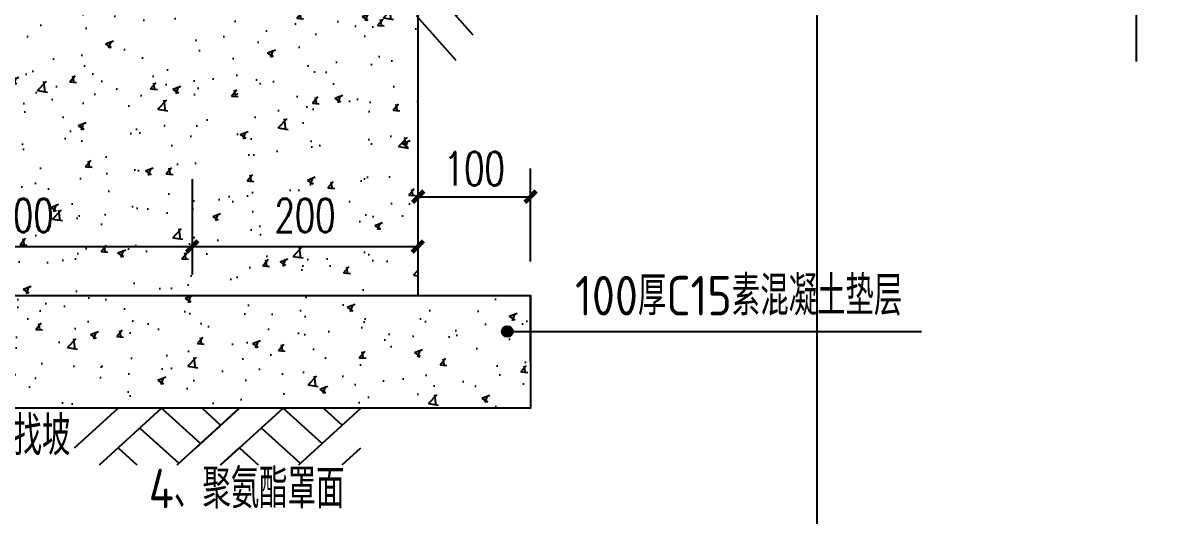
# Model space of a CAD drawing. Header units: millimetres. Extents: x 434053 to 1059003, y -2417481 to 936527.
# Drawn here: x 530872 to 531897, y -2321840 to -2321403 of the extents above; entities that cross this region are included whole.
import ezdxf

# ---------------------------------------------------------------- set-up
doc = ezdxf.new("R2010")
doc.units = ezdxf.units.MM
doc.header["$LTSCALE"] = 1000
doc.header["$MEASUREMENT"] = 0
doc.layers.get('Defpoints').update_dxf_attribs({"color": 6})
for name, color, linetype in [('column-1', 5, 'Continuous'), ('DIM', 3, 'Continuous'), ('DIM_LEAD', 3, 'Continuous'), ('PUB_DIM', 83, 'Continuous'), ('PUB_HATCH', 8, 'Continuous'), ('TEXT', 7, 'Continuous'), ('剖折号', 9, 'Continuous'), ('填充', 8, 'Continuous')]:
    doc.layers.add(name, color=color, linetype=linetype)
doc.styles.add('_TCH_DIM_T3', font='SIMPLEX', dxfattribs={"width": 0.7058823529411765, "bigfont": 'GBCBIG'})
doc.styles.get("Standard").update_dxf_attribs({"font": 'gbenor.shx', "bigfont": 'gbcbig.shx'})
doc.dimstyles.new('_TCH_ARCH&&10', dxfattribs={"dimtxt": 29.75, "dimasz": 10, "dimexe": 25, "dimexo": 30, "dimgap": 10, "dimtad": 1, "dimdec": 0, "dimzin": 0, "dimdsep": 46, "dimtxsty": '_TCH_DIM_T3', "dimblk": 'ARCHTICK', "dimcen": 0.09, "dimclrt": 7, "dimazin": 2, "dimtfac": 1, "dimtdec": 0, "dimtix": 1, "dimtmove": 2, "dimatfit": 3, "dimfxl": 1, "dimtolj": 1, "dimtzin": 0, "dimarcsym": 0})
doc.dimstyles.new('_TCH_DIM&&10', dxfattribs={"dimtxt": 29.75, "dimasz": 10, "dimexe": 25, "dimexo": 30, "dimgap": 12.625, "dimtad": 1, "dimdec": 0, "dimzin": 0, "dimdsep": 46, "dimtxsty": '_TCH_DIM_T3', "dimblk": 'ARCHTICK', "dimcen": 0.09, "dimazin": 2, "dimtfac": 1, "dimtdec": 0, "dimtix": 1, "dimtmove": 2, "dimatfit": 3, "dimldrblk": 'ARCHTICK', "dimfxl": 1, "dimtolj": 1, "dimtzin": 0, "dimarcsym": 0})
pattern_1 = [(49.99999999999999, (-353120.3118930451, 387589.9737434548), (71.72601826007535, -6.275213498259511), [7.5, -82.5]), (355, (-353120.3118930451, 387589.9737434548), (-13.8751333613, 75.21921337000119), [6, -66]), (100.4514, (-353114.3347250451, 387589.4508094548), (57.85093817140216, 68.94395420609536), [6.374019000000001, -70.1142112]), (46.18420000000002, (-353120.3118930451, 387609.9737434548), (106.7241048625644, -16.55190143290181), [11.24999999999999, -123.7499999999999]), (96.6356, (-353111.4182185452, 387608.5944127548), (93.46627055487033, 97.41178709004417), [9.561028799999999, -105.1713]), (351.1842, (-353120.3118930451, 387609.9737434548), (93.46619451336272, 97.41186009253246), [9, -99]), (21, (-353110.3118930451, 387604.9737434548), (59.69070521184616, -40.26188906653388), [7.5, -82.5]), (326.0000000000001, (-353110.3118930451, 387604.9737434548), (24.33153319215817, 72.5150045046853), [6, -66]), (71.4514, (-353105.3376697451, 387601.6185828547), (84.02226285814899, 32.25304967099524), [6.374019000000001, -70.1142112]), (37.50000000000001, (-353120.3118930451, 387589.9737434548), (1.215985531729067, 33.28938538313115), [0, -65.19999999999999, 0, -67, 0, -66.25]), (7.499999999999999, (-353120.3118930451, 387589.9737434548), (26.30695374421486, 39.44117118823603), [0, -38.2, 0, -63.7, 0, -25.25]), (327.5, (-353142.6118930451, 387589.9737434548), (53.3822436172409, -2.255487173437976), [0, -25, 0, -78, 0, -103.5]), (317.5, (-353152.6118930451, 387589.9737434548), (58.31861693423862, 10.01049823323177), [0, -32.5, 0, -51.8, 0, -73.5])]

# ---------------------------------------------------------------- blocks, each defined once
blk = doc.blocks.new('_ArchTick')
at = {"color": 0, "linetype": 'ByBlock', "const_width": 0.4}
blk.add_lwpolyline([(-0.5, -0.5), (0.5, 0.5)], dxfattribs=at)
blk = doc.blocks.new('*D113')
at = {"layer": 'Defpoints', "color": 0, "linetype": 'ByBlock', "transparency": 16777216}
for p in [(1423.184456893709, 719.0949138514698), (1623.184456893709, 719.0949138514698), (1623.184456893709, 629.4529432579875)]:
    blk.add_point(p, dxfattribs=at)
at = {"layer": 'PUB_DIM', "color": 0, "linetype": 'ByBlock', "lineweight": -2, "transparency": 16777216}
for p, q in [((1423.184456893709, 689.0949138514698), (1423.184456893709, 604.4529432579875)), ((1623.184456893709, 689.0949138514698), (1623.184456893709, 604.4529432579875)), ((1423.184456893709, 629.4529432579875), (1623.184456893709, 629.4529432579875))]:
    blk.add_line(p, q, dxfattribs=at)
at = {"layer": 'PUB_DIM', "color": 0, "linetype": 'ByBlock', "lineweight": -2, "transparency": 16777216, "xscale": 10, "yscale": 10, "zscale": 10, "rotation": 180}
blk.add_blockref('_ArchTick', (1423.184456893709, 629.4529432579875), dxfattribs=at)
at = {"layer": 'PUB_DIM', "color": 0, "linetype": 'ByBlock', "lineweight": -2, "transparency": 16777216, "xscale": 10, "yscale": 10, "zscale": 10}
blk.add_blockref('_ArchTick', (1623.184456893709, 629.4529432579875), dxfattribs=at)
at = {"layer": 'PUB_DIM', "color": 0, "linetype": 'ByBlock', "transparency": 16777216, "insert": (1523.184456893709, 656.9529432579875), "char_height": 29.75, "attachment_point": 5, "style": '_TCH_DIM_T3'}
blk.add_mtext('\\A1;200', dxfattribs=at)
blk = doc.blocks.new('*D114')
at = {"layer": 'Defpoints', "color": 0, "linetype": 'ByBlock', "transparency": 16777216}
for p in [(1123.184456893709, 719.0949138514698), (1423.184456893709, 719.0949138514698), (1423.184456893709, 629.4529432579875)]:
    blk.add_point(p, dxfattribs=at)
at = {"layer": 'PUB_DIM', "color": 0, "linetype": 'ByBlock', "lineweight": -2, "transparency": 16777216}
for p, q in [((1123.184456893709, 689.0949138514698), (1123.184456893709, 604.4529432579875)), ((1423.184456893709, 689.0949138514698), (1423.184456893709, 604.4529432579875)), ((1123.184456893709, 629.4529432579875), (1423.184456893709, 629.4529432579875))]:
    blk.add_line(p, q, dxfattribs=at)
at = {"layer": 'PUB_DIM', "color": 0, "linetype": 'ByBlock', "lineweight": -2, "transparency": 16777216, "xscale": 10, "yscale": 10, "zscale": 10, "rotation": 180}
blk.add_blockref('_ArchTick', (1123.184456893709, 629.4529432579875), dxfattribs=at)
at = {"layer": 'PUB_DIM', "color": 0, "linetype": 'ByBlock', "lineweight": -2, "transparency": 16777216, "xscale": 10, "yscale": 10, "zscale": 10}
blk.add_blockref('_ArchTick', (1423.184456893709, 629.4529432579875), dxfattribs=at)
at = {"layer": 'PUB_DIM', "color": 0, "linetype": 'ByBlock', "transparency": 16777216, "insert": (1273.184456893709, 656.9529432579875), "char_height": 29.75, "attachment_point": 5, "style": '_TCH_DIM_T3'}
blk.add_mtext('\\A1;300', dxfattribs=at)
blk = doc.blocks.new('$LinePat$素土夯实')
at = {"color": 0}
for p, q in [((0, -210.0000000002183), (210.0000000002183, 0)), ((120.0000000004366, -300), (420.0000000004366, 0)), ((420.0000000004366, 0), (607.5000000004366, -187.5)), ((495.0000000004366, -300), (795.0000000008258, 0)), ((615.0000000006003, 0), (705.0000000005821, -89.99999999998181)), ((314.9999999997817, -105.0000000001091), (502.4999999997817, -292.5000000001091)), ((210.0000000002183, -209.9999999999454), (300, -300)), ((705.0000000010441, -300), (795.0000000008258, -210.0000000002183))]:
    blk.add_line(p, q, dxfattribs=at)
blk = doc.blocks.new('*D117')
at = {"layer": 'Defpoints', "color": 0, "transparency": 16777216}
for p in [(1723.184456893709, 673.5971277006902), (1623.53739807033, 586.0530439382419), (1723.184456893709, 586.0530439382419)]:
    blk.add_point(p, dxfattribs=at)
at = {"layer": 'PUB_DIM', "color": 0, "lineweight": -2, "transparency": 16777216}
for p, q in [((1623.53739807033, 616.0530439382419), (1623.53739807033, 698.5971277006902)), ((1723.184456893709, 616.0530439382419), (1723.184456893709, 698.5971277006902)), ((1623.53739807033, 673.5971277006902), (1723.184456893709, 673.5971277006902))]:
    blk.add_line(p, q, dxfattribs=at)
at = {"layer": 'PUB_DIM', "color": 0, "lineweight": -2, "transparency": 16777216, "xscale": 10, "yscale": 10, "zscale": 10, "rotation": 180}
blk.add_blockref('_ArchTick', (1623.53739807033, 673.5971277006902), dxfattribs=at)
at = {"layer": 'PUB_DIM', "color": 0, "lineweight": -2, "transparency": 16777216, "xscale": 10, "yscale": 10, "zscale": 10}
blk.add_blockref('_ArchTick', (1723.184456893709, 673.5971277006902), dxfattribs=at)
at = {"layer": 'PUB_DIM', "color": 7, "transparency": 16777216, "insert": (1673.360927482019, 698.4721277006902), "char_height": 29.75, "attachment_point": 5, "style": '_TCH_DIM_T3'}
blk.add_mtext('\\A1;100', dxfattribs=at)
blk = doc.blocks.new('A$C33BC0537')
at = {"layer": 'DIM'}
h = blk.add_hatch(color=256, dxfattribs=at)
edge = h.paths.add_edge_path()
edge.add_arc((1702.689277198981, 554.1037208694033), 4.800000000000001, 0, 360)
at = {"layer": '填充'}
h = blk.add_hatch(dxfattribs=at)
h.set_pattern_fill('混凝土', color=256, scale=10, style=0)
h.set_pattern_definition(pattern_1)
h.paths.add_polyline_path([(247.7546781186247, 1117.264486626256), (623.1844568937086, 1135.932767963968), (923.1844568937086, 1135.932767963968), (923.1844568937086, 1235.932767963968), (1073.184456893709, 1235.932767963968), (1073.184456893709, 1185.932767963968), (1123.184456893592, 1185.932767963968), (1123.184456893709, 836.0530439382419), (1423.184456893709, 836.0530439382419), (1423.184457132244, 1185.932767964434), (1473.184457132127, 1185.932767963968), (1473.184457132127, 1235.932767963968), (1614.166064816876, 1235.932767964434), (1623.184456893709, 1235.138944690116), (1623.184456893709, 586.0530439382419), (923.1844568937086, 586.0530439382419), (923.1844568937086, 986.1178686558269), (630.634016963304, 986.1178686558269), (247.7546781186247, 967.0791572374292)])
h = blk.add_hatch(dxfattribs=at)
h.set_pattern_fill('混凝土', color=256, scale=10, style=0)
h.set_pattern_definition(pattern_1)
h.paths.add_polyline_path([(823.1844568937086, 586.0530439382419), (1723.184456893709, 586.0530439382419), (1723.184456893709, 486.0530439382419), (823.1844568937086, 486.0530439382419)])
at = {"layer": 'column-1'}
for p, q in [((1623.184456893709, 985.9327679430135), (1623.184456893709, 586.0530439382419)), ((923.1844568937086, 586.0530439382419), (1623.184456893709, 586.0530439382419)), ((1723.184456893709, 527.2295145266689), (1723.184456893709, 586.0530439382419))]:
    blk.add_line(p, q, dxfattribs=at)
blk.add_lwpolyline([(823.1844568937086, 586.0530439382419), (1723.184456893709, 586.0530439382419), (1723.184456893709, 486.0530439382419), (823.1844568937086, 486.0530439382419)], close=True, dxfattribs=at)
at = {"layer": 'DIM'}
blk.add_circle((1702.689277198981, 554.1037208694033), 4.800000000000001, dxfattribs=at)
at = {"layer": 'DIM_LEAD'}
blk.add_line((1702.689277198981, 554.1037208694033), (2069.958943056292, 554.1037208694033), dxfattribs=at)
at = {"layer": 'PUB_DIM'}
blk.add_lwpolyline([(1977.30516754929, 1187.639061226044), (1977.30516754929, 183.7161329342052)], dxfattribs=at)
at = {"layer": '剖折号', "color": 9, "elevation": -3.772642531104639e-05}
blk.add_lwpolyline([(2260.325549313333, 2415.394920525141), (2260.325549313333, 1623.713686698582), (2298.327501305845, 1618.679556125309), (2226.843055912759, 1609.075366729405), (2260.325549313333, 1604.934665912297), (2260.325549313333, 793.3751141992398)], dxfattribs=at)
at = {"layer": 'PUB_HATCH', "linetype": 'ByBlock', "xscale": 0.1886792452828229, "yscale": 0.1666666666666667, "zscale": 0.1666666666666667, "rotation": 90}
blk.add_blockref('$LinePat$素土夯实', (1622.184456893709, 794.256962202955), dxfattribs=at)
at = {"layer": '填充', "xscale": 0.1838504445603193, "yscale": 0.1666666666666667, "zscale": 0.1666666666666667}
for p in [(1318.722999263089, 486.0530439382419), (1426.563981761457, 486.0530439382419)]:
    blk.add_blockref('$LinePat$素土夯实', p, dxfattribs=at)
at = {"layer": 'TEXT'}
for s, p in [('100厚C15素混凝土垫层', (1762.71822658286, 568.3424069401808)), ('4、沟内1%%%DWS M20聚合物水泥防水砂浆纵向找坡', (669.7719205808826, 444.2368975603022)), ('4、聚氨酯罩面', (1384.529802545207, 397.3773198206909))]:
    blk.add_text(s, height=35, dxfattribs=at).set_placement(p)
at = {"layer": 'PUB_DIM', "linetype": 'ByBlock'}
for p1, p2, picture, middle in [((1123.184456893709, 719.0949138514698), (1423.184456893709, 719.0949138514698), '*D114', (1273.184456893709, 656.9529432579875)), ((1423.184456893709, 719.0949138514698), (1623.184456893709, 719.0949138514698), '*D113', (1523.184456893709, 656.9529432579875))]:
    dim = blk.add_aligned_dim(p1=p1, p2=p2, distance=-89.64197059348226, dimstyle='_TCH_DIM&&10', dxfattribs=at)
    dim.commit()
    dim.dimension.update_dxf_attribs({"geometry": picture, "text_midpoint": middle})
at = {"layer": 'PUB_DIM'}
dim = blk.add_aligned_dim(p1=(1623.53739807033, 586.0530439382419), p2=(1723.184456893709, 586.0530439382419), distance=87.54408376244828, text='100', dimstyle='_TCH_ARCH&&10', dxfattribs=at)
dim.commit()
dim.dimension.update_dxf_attribs({"geometry": '*D117', "text_midpoint": (1673.360927482019, 698.4721277006902)})

msp = doc.modelspace()

# ---------------------------------------------------------------- block references
msp.add_blockref('A$C33BC0537', (529598.7547231251, -2322230.597414544))

doc.saveas('drawing.dxf')
